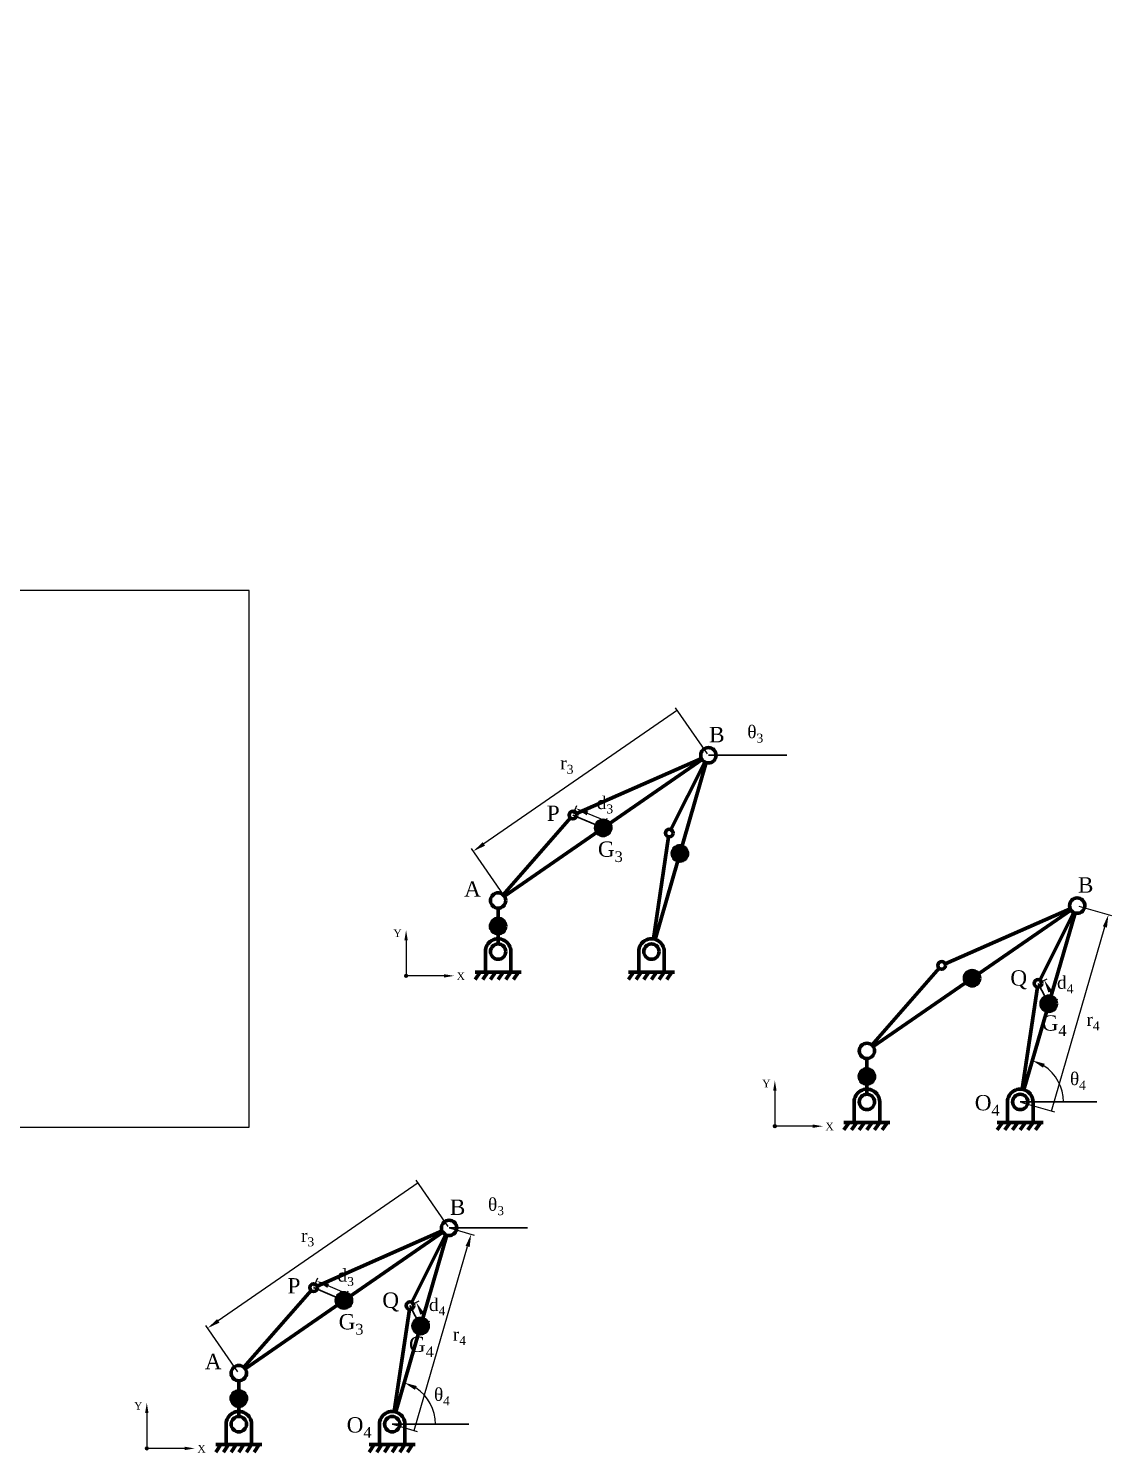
# Model space of a CAD drawing. Header units: millimetres. Extents: x -325 to 635, y -68 to 610.
# Drawn here: x 211 to 635, y 52 to 610 of the extents above; entities that cross this region are included whole.
import ezdxf
from ezdxf import colors
from ezdxf.entities.mleader import LeaderData, LeaderLine
from ezdxf.math import Vec2, Vec3

# ---------------------------------------------------------------- set-up
doc = ezdxf.new("R2010")
doc.units = ezdxf.units.MM
for name, color, linetype, lineweight in [('coordinate', 7, 'Continuous', 35), ('DIM', 7, 'Continuous', 30), ('PROFILE', 5, 'Continuous', 80), ('PROFILE_Black', 250, 'Continuous', 70)]:
    doc.layers.add(name, color=color, linetype=linetype, lineweight=lineweight)
doc.layers.add('frame', color=18, linetype='Continuous', plot=False)
doc.styles.get("Standard").update_dxf_attribs({"font": 'arial.ttf'})
doc.dimstyles.new('標註角度', dxfattribs={"dimtxt": 2.5, "dimasz": 5, "dimexe": 1.25, "dimexo": 0.625, "dimtad": 1, "dimtxsty": 'Standard', "dimblk1": 'NONE', "dimsah": 1, "dimcen": 0, "dimadec": 0, "dimazin": 0, "dimtfac": 1, "dimtmove": 0, "dimatfit": 3, "dimfxl": 1, "dimarcsym": 0})

# ---------------------------------------------------------------- blocks, each defined once
blk = doc.blocks.new('*D77')
at = {"layer": 'Defpoints', "color": 0, "transparency": 16777216}
for p in [(376.05, 140.39), (369.17, 70.61), (353.78, 63.56), (353.78, 63.56), (383.78, 63.56)]:
    blk.add_point(p, dxfattribs=at)
at = {"layer": 'DIM', "color": 0, "lineweight": -2, "transparency": 16777216}
blk.add_arc((353.78, 63.56), 16.94, 0, 56.8524, dxfattribs=at)
at = {"layer": 'DIM', "color": 0, "transparency": 16777216}
blk.add_solid([(362.69, 76.98), (363.38, 78.49), (358.49, 79.82)], dxfattribs=at)
blk = doc.blocks.new('_None')
blk = doc.blocks.new('*D74')
at = {"layer": 'Defpoints', "color": 0, "transparency": 16777216}
for p in [(376.08, 140.39), (281.62, 101.16), (293.78, 83.56)]:
    blk.add_point(p, dxfattribs=at)
at = {"layer": 'DIM', "color": 0, "lineweight": -2, "transparency": 16777216}
for p, q in [((363.92, 157.99), (285.73, 104)), ((375.72, 140.91), (363.21, 159.02)), ((293.42, 84.07), (280.91, 102.19))]:
    blk.add_line(p, q, dxfattribs=at)
at = {"layer": 'DIM', "color": 0, "transparency": 16777216}
blk.add_solid([(285.26, 104.69), (286.21, 103.31), (281.62, 101.16)], dxfattribs=at)
blk = doc.blocks.new('*D72')
at = {"layer": 'Defpoints', "color": 0, "transparency": 16777216}
for p in [(376.05, 140.39), (384.68, 137.89), (353.78, 63.56)]:
    blk.add_point(p, dxfattribs=at)
at = {"layer": 'DIM', "color": 0, "lineweight": -2, "transparency": 16777216}
for p, q in [((376.65, 140.22), (385.88, 137.54)), ((362.41, 61.06), (383.29, 133.09)), ((354.38, 63.38), (363.61, 60.71))]:
    blk.add_line(p, q, dxfattribs=at)
at = {"layer": 'DIM', "color": 0, "transparency": 16777216}
blk.add_solid([(382.49, 133.32), (384.09, 132.86), (384.68, 137.89)], dxfattribs=at)
blk = doc.blocks.new('*D76')
at = {"layer": 'Defpoints', "color": 0, "transparency": 16777216}
for p in [(324.14, 119.62), (323.03, 116.99), (334.91, 111.98)]:
    blk.add_point(p, dxfattribs=at)
at = {"layer": 'DIM', "color": 0, "lineweight": -2, "transparency": 16777216}
for p, q in [((323.27, 117.56), (324.62, 120.77)), ((336.02, 114.61), (328.74, 117.68)), ((335.16, 112.55), (336.51, 115.76))]:
    blk.add_line(p, q, dxfattribs=at)
at = {"layer": 'DIM', "color": 0, "transparency": 16777216}
blk.add_solid([(329.07, 118.44), (328.42, 116.91), (324.14, 119.62)], dxfattribs=at)
blk = doc.blocks.new('*D75')
at = {"layer": 'Defpoints', "color": 0, "transparency": 16777216}
for p in [(360.73, 109.95), (363.17, 111.23), (364.91, 101.98)]:
    blk.add_point(p, dxfattribs=at)
at = {"layer": 'DIM', "color": 0, "lineweight": -2, "transparency": 16777216}
for p, q in [((361.29, 110.24), (364.28, 111.81)), ((367.35, 103.26), (365.5, 106.8)), ((365.47, 102.27), (368.46, 103.84))]:
    blk.add_line(p, q, dxfattribs=at)
at = {"layer": 'DIM', "color": 0, "transparency": 16777216}
blk.add_solid([(366.23, 107.18), (364.76, 106.41), (363.17, 111.23)], dxfattribs=at)
blk = doc.blocks.new('*D80')
at = {"layer": 'Defpoints', "color": 0, "transparency": 16777216}
for p in [(477.53, 325.35), (385.54, 287.82), (397.7, 270.22)]:
    blk.add_point(p, dxfattribs=at)
at = {"layer": 'DIM', "color": 0, "lineweight": -2, "transparency": 16777216}
for p, q in [((465.37, 342.95), (389.66, 290.66)), ((477.17, 325.86), (464.66, 343.98)), ((397.34, 270.73), (384.83, 288.85))]:
    blk.add_line(p, q, dxfattribs=at)
at = {"layer": 'DIM', "color": 0, "transparency": 16777216}
blk.add_solid([(389.18, 291.34), (390.13, 289.97), (385.54, 287.82)], dxfattribs=at)
blk = doc.blocks.new('*D81')
at = {"layer": 'Defpoints', "color": 0, "transparency": 16777216}
for p in [(424.48, 301.94), (425.59, 304.57), (436.37, 296.93)]:
    blk.add_point(p, dxfattribs=at)
at = {"layer": 'DIM', "color": 0, "lineweight": -2, "transparency": 16777216}
for p, q in [((424.72, 302.52), (426.08, 305.73)), ((437.48, 299.56), (430.2, 302.63)), ((436.61, 297.51), (437.96, 300.71))]:
    blk.add_line(p, q, dxfattribs=at)
at = {"layer": 'DIM', "color": 0, "transparency": 16777216}
blk.add_solid([(430.52, 303.4), (429.87, 301.86), (425.59, 304.57)], dxfattribs=at)
blk = doc.blocks.new('*D90')
at = {"layer": 'Defpoints', "color": 0, "transparency": 16777216}
for p in [(621.82, 266.5), (614.94, 196.72), (599.54, 189.67), (599.54, 189.67), (629.54, 189.67)]:
    blk.add_point(p, dxfattribs=at)
at = {"layer": 'DIM', "color": 0, "lineweight": -2, "transparency": 16777216}
blk.add_arc((599.54, 189.67), 16.94, 360, 56.8524, dxfattribs=at)
at = {"layer": 'DIM', "color": 0, "transparency": 16777216}
blk.add_solid([(608.45, 203.09), (609.15, 204.6), (604.26, 205.93)], dxfattribs=at)
blk = doc.blocks.new('*D89')
at = {"layer": 'Defpoints', "color": 0, "transparency": 16777216}
for p in [(621.82, 266.5), (634.05, 262.96), (599.54, 189.67)]:
    blk.add_point(p, dxfattribs=at)
at = {"layer": 'DIM', "color": 0, "lineweight": -2, "transparency": 16777216}
for p, q in [((622.42, 266.33), (635.25, 262.61)), ((611.77, 186.12), (632.66, 258.15)), ((600.14, 189.49), (612.97, 185.77))]:
    blk.add_line(p, q, dxfattribs=at)
at = {"layer": 'DIM', "color": 0, "transparency": 16777216}
blk.add_solid([(631.86, 258.39), (633.46, 257.92), (634.05, 262.96)], dxfattribs=at)
blk = doc.blocks.new('*D91')
at = {"layer": 'Defpoints', "color": 0, "transparency": 16777216}
for p in [(606.5, 236.05), (608.94, 237.33), (610.68, 228.08)]:
    blk.add_point(p, dxfattribs=at)
at = {"layer": 'DIM', "color": 0, "lineweight": -2, "transparency": 16777216}
for p, q in [((607.05, 236.35), (610.05, 237.91)), ((611.23, 228.38), (614.23, 229.94)), ((613.12, 229.36), (611.26, 232.91))]:
    blk.add_line(p, q, dxfattribs=at)
at = {"layer": 'DIM', "color": 0, "transparency": 16777216}
blk.add_solid([(612, 233.29), (610.52, 232.52), (608.94, 237.33)], dxfattribs=at)

msp = doc.modelspace()

# ---------------------------------------------------------------- hatches: boundary and pattern name
at = {"layer": 'DIM'}
h = msp.add_hatch(color=256, dxfattribs=at)
h.dxf.hatch_style = 1
h.paths.add_polyline_path([(358.725, 239.138, 0.0500625), (359.706, 238.947, 0.035754), (359.711, 239.018, 0.8853011)])
edge = h.paths.add_edge_path(flags=16)
edge.add_arc((359.211, 239.018), 0.5, 166.074, 169.63469)
edge.add_spline(control_points=[(358.719, 239.108), (358.732, 239.106), (358.893, 239.079), (359.201, 239.022), (359.514, 238.956), (359.68, 238.918), (359.7, 238.914)], knot_values=[50.4081225, 50.4081225, 50.4081225, 50.4081225, 50.4903337, 51.3879824, 52.2852751, 52.4081364, 52.4081364, 52.4081364, 52.4081364], degree=3, periodic=0)
edge.add_arc((360.17, 243.925), 5, 253.20968, 258.79213, ccw=False)
h.paths.add_polyline_path([(359.706, 238.947, -0.0500625), (358.725, 239.138, 0.0608385), (358.711, 239.018, 0.9309605)])
edge = h.paths.add_edge_path(flags=17)
edge.add_arc((359.211, 239.018), 0.5, 166.074, 169.63469)
edge.add_spline(control_points=[(358.719, 239.108), (358.732, 239.106), (358.893, 239.079), (359.201, 239.022), (359.514, 238.956), (359.68, 238.918), (359.7, 238.914)], knot_values=[50.4081225, 50.4081225, 50.4081225, 50.4081225, 50.4903337, 51.3879824, 52.2852751, 52.4081364, 52.4081364, 52.4081364, 52.4081364], degree=3, periodic=0)
edge.add_arc((360.17, 243.925), 5, 253.20968, 258.79212, ccw=False)
h = msp.add_hatch(color=256, dxfattribs=at)
h.dxf.hatch_style = 1
h.paths.add_polyline_path([(503.039, 180.293, 0.0500625), (504.019, 180.102, 0.035754), (504.025, 180.173, 0.8853011)])
edge = h.paths.add_edge_path(flags=16)
edge.add_arc((503.525, 180.173), 0.5, 166.074, 169.63469)
edge.add_spline(control_points=[(503.033, 180.263), (503.046, 180.261), (503.207, 180.234), (503.515, 180.177), (503.828, 180.111), (503.994, 180.073), (504.014, 180.069)], knot_values=[50.4081225, 50.4081225, 50.4081225, 50.4081225, 50.4903337, 51.3879824, 52.2852751, 52.4081364, 52.4081364, 52.4081364, 52.4081364], degree=3, periodic=0)
edge.add_arc((504.484, 185.08), 5, 253.20968, 258.79213, ccw=False)
h.paths.add_polyline_path([(504.019, 180.102, -0.0500625), (503.039, 180.293, 0.0608385), (503.025, 180.173, 0.9309605)])
edge = h.paths.add_edge_path(flags=17)
edge.add_arc((503.525, 180.173), 0.5, 166.074, 169.63469)
edge.add_spline(control_points=[(503.033, 180.263), (503.046, 180.261), (503.207, 180.234), (503.515, 180.177), (503.828, 180.111), (503.994, 180.073), (504.014, 180.069)], knot_values=[50.4081225, 50.4081225, 50.4081225, 50.4081225, 50.4903337, 51.3879824, 52.2852751, 52.4081364, 52.4081364, 52.4081364, 52.4081364], degree=3, periodic=0)
edge.add_arc((504.484, 185.08), 5, 253.20968, 258.79212, ccw=False)
h = msp.add_hatch(color=256, dxfattribs=at)
h.dxf.hatch_style = 1
h.paths.add_polyline_path([(257.273, 54.184, 0.0500625), (258.254, 53.993, 0.035754), (258.259, 54.064, 0.8853011)])
edge = h.paths.add_edge_path(flags=16)
edge.add_arc((257.759, 54.064), 0.5, 166.074, 169.63469)
edge.add_spline(control_points=[(257.267, 54.154), (257.28, 54.152), (257.441, 54.124), (257.749, 54.068), (258.062, 54.002), (258.228, 53.964), (258.248, 53.96)], knot_values=[50.4081225, 50.4081225, 50.4081225, 50.4081225, 50.4903337, 51.3879824, 52.2852751, 52.4081364, 52.4081364, 52.4081364, 52.4081364], degree=3, periodic=0)
edge.add_arc((258.718, 58.971), 5, 253.20968, 258.79213, ccw=False)
h.paths.add_polyline_path([(258.254, 53.993, -0.0500625), (257.273, 54.184, 0.0608385), (257.259, 54.064, 0.9309605)])
edge = h.paths.add_edge_path(flags=17)
edge.add_arc((257.759, 54.064), 0.5, 166.074, 169.63469)
edge.add_spline(control_points=[(257.267, 54.154), (257.28, 54.152), (257.441, 54.124), (257.749, 54.068), (258.062, 54.002), (258.228, 53.964), (258.248, 53.96)], knot_values=[50.4081225, 50.4081225, 50.4081225, 50.4081225, 50.4903337, 51.3879824, 52.2852751, 52.4081364, 52.4081364, 52.4081364, 52.4081364], degree=3, periodic=0)
edge.add_arc((258.718, 58.971), 5, 253.20968, 258.79212, ccw=False)
at = {"layer": 'PROFILE'}
h = msp.add_hatch(color=256, dxfattribs=at)
h.dxf.hatch_style = 1
h.paths.add_polyline_path([(433.366, 296.93, 1), (439.366, 296.93, 1)])
h = msp.add_hatch(color=9, dxfattribs=at)
h.dxf.hatch_style = 1
h.paths.add_polyline_path([(463.366, 286.93, 1), (469.366, 286.93, 1)])
h = msp.add_hatch(color=9, dxfattribs=at)
h.dxf.hatch_style = 1
h.paths.add_polyline_path([(392.227, 258.512, 1), (398.227, 258.512, 1)])
h = msp.add_hatch(color=9, dxfattribs=at)
h.dxf.hatch_style = 1
h.paths.add_polyline_path([(577.68, 238.085, 1), (583.68, 238.085, 1)])
h = msp.add_hatch(color=256, dxfattribs=at)
h.dxf.hatch_style = 1
h.paths.add_polyline_path([(607.68, 228.085, 1), (613.68, 228.085, 1)])
h = msp.add_hatch(color=9, dxfattribs=at)
h.dxf.hatch_style = 1
h.paths.add_polyline_path([(536.541, 199.667, 1), (542.541, 199.667, 1)])
h = msp.add_hatch(color=256, dxfattribs=at)
h.dxf.hatch_style = 1
h.paths.add_polyline_path([(331.914, 111.976, 1), (337.914, 111.976, 1)])
h = msp.add_hatch(color=256, dxfattribs=at)
h.dxf.hatch_style = 1
h.paths.add_polyline_path([(361.914, 101.976, 1), (367.914, 101.976, 1)])
h = msp.add_hatch(color=9, dxfattribs=at)
h.dxf.hatch_style = 1
h.paths.add_polyline_path([(290.775, 73.558, 1), (296.775, 73.558, 1)])

# ---------------------------------------------------------------- linework, layer by layer
at = {"layer": 'DIM'}
for p, q in [((477.506, 325.347), (508.243, 325.347)), ((436.366, 296.93), (424.48, 301.943)), ((606.5, 236.055), (610.68, 228.085)), ((599.541, 189.667), (629.541, 189.667)), ((376.054, 140.393), (406.791, 140.393)), ((334.914, 111.976), (323.028, 116.989)), ((360.734, 109.946), (364.914, 101.976)), ((353.775, 63.558), (383.775, 63.558))]:
    msp.add_line(p, q, dxfattribs=at)
for centre in [(359.211, 239.018), (503.525, 180.173), (257.759, 54.064)]:
    msp.add_circle(centre, 0.5, dxfattribs=at)
at = {"layer": 'frame'}
msp.add_lwpolyline([(297.854, 179.79), (297.854, 389.79), (0.854, 389.79), (0.854, 179.79)], close=True, dxfattribs=at)
at = {"layer": 'PROFILE'}
for p, q in [((475.037, 323.642), (397.696, 270.217)), ((474.761, 324.136), (425.853, 302.549)), ((423.493, 300.814), (397.203, 270.77)), ((600.934, 194.469), (620.984, 263.621)), ((607.174, 237.395), (620.471, 263.822)), ((600.283, 194.612), (606.277, 234.571)), ((373.585, 138.688), (296.244, 85.263)), ((373.309, 139.182), (324.401, 117.595)), ((355.168, 68.36), (375.218, 137.512)), ((361.408, 111.285), (374.705, 137.713)), ((322.041, 115.86), (295.751, 85.816)), ((354.517, 68.503), (360.511, 108.462))]:
    msp.add_line(p, q, dxfattribs=at)
at = {"layer": 'PROFILE', "color": 9}
for p, q in [((456.62, 253.314), (476.67, 322.466)), ((462.86, 296.24), (476.157, 322.667)), ((455.969, 253.457), (461.963, 293.416)), ((395.227, 251.512), (395.227, 265.512)), ((619.351, 264.797), (542.009, 211.372)), ((619.075, 265.291), (570.167, 243.704)), ((567.807, 241.969), (541.517, 211.925)), ((539.541, 192.667), (539.541, 206.667)), ((293.775, 66.558), (293.775, 80.558))]:
    msp.add_line(p, q, dxfattribs=at)
at = {"layer": 'PROFILE', "color": 5, "lineweight": 80}
for centre in [(436.366, 296.93), (610.68, 228.085), (334.914, 111.976), (364.914, 101.976)]:
    msp.add_circle(centre, 3, dxfattribs=at)
at = {"layer": 'PROFILE', "color": 9, "lineweight": 80}
for centre in [(466.366, 286.93), (395.227, 258.512), (580.68, 238.085), (539.541, 199.667), (293.775, 73.558)]:
    msp.add_circle(centre, 3, dxfattribs=at)
at = {"layer": 'PROFILE_Black', "color": 9}
for p, q in [((390.227, 248.512), (390.227, 240.512)), ((400.227, 248.512), (400.221, 240.512)), ((450.227, 248.512), (450.227, 240.512)), ((460.227, 248.512), (460.221, 240.512)), ((404.227, 240.512), (386.227, 240.512)), ((388.221, 240.512), (386.254, 237.55)), ((391.221, 240.512), (389.254, 237.55)), ((394.221, 240.512), (392.254, 237.55)), ((397.221, 240.512), (395.254, 237.55)), ((400.221, 240.512), (398.254, 237.55)), ((403.221, 240.512), (401.254, 237.55)), ((464.227, 240.512), (446.227, 240.512)), ((448.221, 240.512), (446.254, 237.55)), ((451.221, 240.512), (449.254, 237.55)), ((454.221, 240.512), (452.254, 237.55)), ((457.221, 240.512), (455.254, 237.55)), ((460.221, 240.512), (458.254, 237.55)), ((463.221, 240.512), (461.254, 237.55)), ((534.541, 189.667), (534.541, 181.667)), ((544.541, 189.667), (544.535, 181.667)), ((548.541, 181.667), (530.541, 181.667)), ((532.535, 181.667), (530.568, 178.705)), ((535.535, 181.667), (533.568, 178.705)), ((538.535, 181.667), (536.568, 178.705)), ((541.535, 181.667), (539.568, 178.705)), ((544.535, 181.667), (542.568, 178.705)), ((547.535, 181.667), (545.568, 178.705)), ((288.775, 63.558), (288.775, 55.558)), ((298.775, 63.558), (298.769, 55.558)), ((302.775, 55.558), (284.775, 55.558)), ((286.769, 55.558), (284.802, 52.596)), ((289.769, 55.558), (287.802, 52.596)), ((292.769, 55.558), (290.802, 52.596)), ((295.769, 55.558), (293.802, 52.596)), ((298.769, 55.558), (296.802, 52.596)), ((301.769, 55.558), (299.802, 52.596))]:
    msp.add_line(p, q, dxfattribs=at)
at = {"layer": 'PROFILE_Black'}
for p, q in [((594.541, 189.667), (594.541, 181.667)), ((604.541, 189.667), (604.535, 181.667)), ((608.541, 181.667), (590.541, 181.667)), ((592.535, 181.667), (590.568, 178.705)), ((595.535, 181.667), (593.568, 178.705)), ((598.535, 181.667), (596.568, 178.705)), ((601.535, 181.667), (599.568, 178.705)), ((604.535, 181.667), (602.568, 178.705)), ((607.535, 181.667), (605.568, 178.705)), ((348.775, 63.558), (348.775, 55.558)), ((358.775, 63.558), (358.769, 55.558)), ((362.775, 55.558), (344.775, 55.558)), ((346.769, 55.558), (344.802, 52.596)), ((349.769, 55.558), (347.802, 52.596)), ((352.769, 55.558), (350.802, 52.596)), ((355.769, 55.558), (353.802, 52.596)), ((358.769, 55.558), (356.802, 52.596)), ((361.769, 55.558), (359.802, 52.596))]:
    msp.add_line(p, q, dxfattribs=at)
for centre, radius in [((477.506, 325.347), 3), ((424.48, 301.943), 1.5), ((395.227, 268.512), 3), ((621.82, 266.502), 3), ((606.5, 236.055), 1.5), ((599.541, 189.667), 3), ((376.054, 140.393), 3), ((323.028, 116.989), 1.5), ((360.734, 109.946), 1.5), ((293.775, 83.558), 3), ((353.775, 63.558), 3)]:
    msp.add_circle(centre, radius, dxfattribs=at)
at = {"layer": 'PROFILE_Black', "color": 9}
for centre, radius in [((462.186, 294.9), 1.5), ((395.227, 248.512), 3), ((455.227, 248.512), 3), ((568.794, 243.098), 1.5), ((539.541, 209.667), 3), ((539.541, 189.667), 3), ((293.775, 63.558), 3)]:
    msp.add_circle(centre, radius, dxfattribs=at)
for centre in [(395.227, 248.512), (455.227, 248.512), (539.541, 189.667), (293.775, 63.558)]:
    msp.add_arc(centre, 5, 359.91537, 180, dxfattribs=at)
at = {"layer": 'PROFILE_Black'}
for centre in [(599.541, 189.667), (353.775, 63.558)]:
    msp.add_arc(centre, 5, 359.91537, 180, dxfattribs=at)

# ---------------------------------------------------------------- texts
at = {"layer": 'DIM', "lineweight": 40, "attachment_point": 1}
for s, insert, char_height, width in [('\\A1;{\\fTimes New Roman|b0|i0|c0|p18;B}', (477.8, 336.441), 6, 51.01778), ('\\A1;{\\fTimes New Roman|b0|i0|c0|p18;θ\\H0.7x;\\S^ 3;}', (492.727, 337.021), 5, 24.49681), ('\\A1;{\\fTimes New Roman|b0|i0|c0|p18;r\\H0.7x;\\S^ 3;}', (419.562, 324.818), 5, 24.49681), ('\\A1;{\\fTimes New Roman|b0|i0|c0|p18;d\\H0.7x;\\S^ 3;}', (433.836, 309.291), 5, 24.49681), ('\\A1;{\\fTimes New Roman|b0|i0|c0|p18;P}', (414.283, 305.667), 6, 51.01778), ('\\A1;{\\fTimes New Roman|b0|i0|c0|p18;G\\H0.7x;\\S^ 3;}', (434.285, 291.614), 6, 51.01778), ('\\A1;{\\fTimes New Roman|b0|i0|c0|p18;A}', (381.933, 276.03), 6, 51.01778), ('\\A1;{\\fTimes New Roman|b0|i0|c0|p18;B}', (622.114, 277.596), 6, 51.01778), ('\\A1;{\\fTimes New Roman|b0|i0|c0|p18;Y}', (354.23, 257.243), 3, 25.50889), ('\\A1;{\\fTimes New Roman|b0|i0|c0|p18;X}', (378.985, 240.415), 3, 25.50889), ('\\A1;{\\fTimes New Roman|b0|i0|c0|p18;Q}', (595.682, 241.207), 6, 51.01778), ('\\A1;{\\fTimes New Roman|b0|i0|c0|p18;d\\H0.7x;\\S^ 4;}', (613.929, 238.943), 5, 24.49681), ('\\A1;{\\fTimes New Roman|b0|i0|c0|p18;G\\H0.7x;\\S^ 4;}', (607.935, 223.572), 6, 51.01778), ('\\A1;{\\fTimes New Roman|b0|i0|c0|p18;r\\H0.7x;\\S^ 4;}', (625.453, 224.422), 5, 24.49681), ('\\A1;{\\fTimes New Roman|b0|i0|c0|p18;Y}', (498.544, 198.398), 3, 25.50889), ('\\A1;{\\fTimes New Roman|b0|i0|c0|p18;O\\H0.7x;\\S^ 4;}', (581.748, 192.386), 6, 51.01778), ('\\A1;{\\fTimes New Roman|b0|i0|c0|p18;X}', (523.299, 181.57), 3, 25.50889), ('\\A1;{\\fTimes New Roman|b0|i0|c0|p18;B}', (376.348, 151.487), 6, 51.01778), ('\\A1;{\\fTimes New Roman|b0|i0|c0|p18;θ\\H0.7x;\\S^ 3;}', (391.275, 152.067), 5, 24.49681), ('\\A1;{\\fTimes New Roman|b0|i0|c0|p18;r\\H0.7x;\\S^ 3;}', (318.11, 139.864), 5, 24.49681), ('\\A1;{\\fTimes New Roman|b0|i0|c0|p18;d\\H0.7x;\\S^ 3;}', (332.384, 124.337), 5, 24.49681), ('\\A1;{\\fTimes New Roman|b0|i0|c0|p18;P}', (312.831, 120.713), 6, 51.01778), ('\\A1;{\\fTimes New Roman|b0|i0|c0|p18;Q}', (349.916, 115.097), 6, 51.01778), ('\\A1;{\\fTimes New Roman|b0|i0|c0|p18;d\\H0.7x;\\S^ 4;}', (368.163, 112.834), 5, 24.49681), ('\\A1;{\\fTimes New Roman|b0|i0|c0|p18;G\\H0.7x;\\S^ 3;}', (332.833, 106.66), 6, 51.01778), ('\\A1;{\\fTimes New Roman|b0|i0|c0|p18;G\\H0.7x;\\S^ 4;}', (360.349, 97.826), 6, 51.01778), ('\\A1;{\\fTimes New Roman|b0|i0|c0|p18;r\\H0.7x;\\S^ 4;}', (377.503, 101.222), 5, 24.49681), ('\\A1;{\\fTimes New Roman|b0|i0|c0|p18;A}', (280.481, 91.076), 6, 51.01778), ('\\A1;{\\fTimes New Roman|b0|i0|c0|p18;Y}', (252.778, 72.288), 3, 25.50889), ('\\A1;{\\fTimes New Roman|b0|i0|c0|p18;O\\H0.7x;\\S^ 4;}', (335.982, 66.277), 6, 51.01778), ('\\A1;{\\fTimes New Roman|b0|i0|c0|p18;X}', (277.533, 55.461), 3, 25.50889)]:
    msp.add_mtext(s, dxfattribs=dict(at, insert=insert, char_height=char_height, width=width))
at = {"layer": 'DIM', "lineweight": 40, "char_height": 5, "width": 24.49681, "attachment_point": 1, "rotation": 358.49251}
for insert in [(619.068, 201.308), (370.208, 77.745)]:
    msp.add_mtext('\\A1;{\\fTimes New Roman|b0|i0|c0|p18;θ\\H0.7x;\\S^ 4;}', dxfattribs=dict(at, insert=insert))

# ---------------------------------------------------------------- dimensions: what is measured, and where the dimension line sits
at = {"layer": 'DIM'}
for base, line1, line2, picture, middle in [((614.938, 196.72), ((599.541, 189.667), (621.82, 266.502)), ((599.541, 189.667), (629.541, 189.667)), '*D90', (212.07, 609.815)), ((369.172, 70.61), ((353.775, 63.558), (376.054, 140.393)), ((353.775, 63.558), (383.775, 63.558)), '*D77', (165.282, 337.573))]:
    dim = msp.add_angular_dim_2l(base=base, line1=line1, line2=line2, text=' ', dimstyle='標註角度', dxfattribs=at)
    dim.commit()
    dim.dimension.update_dxf_attribs({"geometry": picture, "text_midpoint": middle})
for base, p1, p2, angle, picture, middle in [((385.541, 287.818), (477.528, 325.347), (397.696, 270.217), 214.62801, '*D80', (427.452, 316.761)), ((425.59, 304.573), (436.366, 296.93), (424.48, 301.943), 157.13, '*D81', (433.782, 301.118)), ((634.051, 262.956), (599.541, 189.667), (621.82, 266.502), 73.8305, '*D89', (622.866, 224.379)), ((281.62, 101.159), (376.076, 140.393), (293.775, 83.558), 214.62824, '*D74', (324.828, 130.997)), ((384.684, 137.891), (353.775, 63.558), (376.054, 140.393), 73.8305, '*D72', (373.196, 98.27)), ((324.138, 119.619), (334.914, 111.976), (323.028, 116.989), 157.13, '*D76', (332.33, 116.164))]:
    dim = msp.add_linear_dim(base=base, p1=p1, p2=p2, angle=angle, text=' ', dimstyle='標註角度', dxfattribs=at)
    dim.commit()
    dim.dimension.update_dxf_attribs({"geometry": picture, "text_midpoint": middle, "dimtype": 161})
for p1, p2, picture, middle in [((610.68, 228.085), (606.5, 236.055), '*D91', (612.191, 231.135)), ((364.914, 101.976), (360.734, 109.946), '*D75', (366.425, 105.026))]:
    dim = msp.add_aligned_dim(p1=p1, p2=p2, distance=-2.754, text=' ', dimstyle='標註角度', dxfattribs=at)
    dim.commit()
    dim.dimension.update_dxf_attribs({"geometry": picture, "text_midpoint": middle})

# ---------------------------------------------------------------- leaders
at = {"layer": 'coordinate', "lineweight": 40}
ml = msp.add_multileader_mtext('Standard', dxfattribs=at)
ml.set_content('', color=256)
ml.set_leader_properties()
ml.build(insert=Vec2(0, 0))
ml.multileader.update_dxf_attribs({"has_dogleg": 0})
ctx = ml.context
ctx.base_point, ctx.char_height, ctx.landing_gap_size, ctx.plane_origin = Vec3(359.211, 239.018), 2, 1, Vec3(364.721, 245.255)
notes = []
notes.append((ctx, [(0, (1, 1, 0), (355.211, 239.018), (1, 0), 4, [(0, [(359.211, 256.931)], 0, [])])]))
ctx.mtext.insert, ctx.mtext.flow_direction = Vec3(360.211, 240.018), 5
ml = msp.add_multileader_mtext('Standard', dxfattribs=at)
ml.set_content('', color=256)
ml.set_leader_properties()
ml.build(insert=Vec2(0, 0))
ml.multileader.update_dxf_attribs({"has_dogleg": 0})
ctx = ml.context
ctx.base_point, ctx.char_height, ctx.landing_gap_size, ctx.plane_origin, ctx.plane_x_axis, ctx.plane_y_axis = Vec3(359.211, 239.018), 2, 1, Vec3(365.448, 233.508), Vec3(0, -1), Vec3(1, 0)
notes.append((ctx, [(0, (1, 1, 0), (359.211, 243.018), (0, -1), 4, [(0, [(378.013, 239.018)], 0, [])])]))
ctx.mtext.insert, ctx.mtext.text_direction, ctx.mtext.rotation, ctx.mtext.flow_direction = Vec3(360.211, 238.018), Vec3(0, -1), 4.712389, 5
ml = msp.add_multileader_mtext('Standard', dxfattribs=at)
ml.set_content('', color=256)
ml.set_leader_properties()
ml.build(insert=Vec2(0, 0))
ml.multileader.update_dxf_attribs({"has_dogleg": 0})
ctx = ml.context
ctx.base_point, ctx.char_height, ctx.landing_gap_size, ctx.plane_origin = Vec3(503.525, 180.173), 2, 1, Vec3(509.035, 186.41)
notes.append((ctx, [(0, (1, 1, 0), (499.525, 180.173), (1, 0), 4, [(0, [(503.525, 198.086)], 0, [])])]))
ctx.mtext.insert, ctx.mtext.flow_direction = Vec3(504.525, 181.173), 5
ml = msp.add_multileader_mtext('Standard', dxfattribs=at)
ml.set_content('', color=256)
ml.set_leader_properties()
ml.build(insert=Vec2(0, 0))
ml.multileader.update_dxf_attribs({"has_dogleg": 0})
ctx = ml.context
ctx.base_point, ctx.char_height, ctx.landing_gap_size, ctx.plane_origin, ctx.plane_x_axis, ctx.plane_y_axis = Vec3(503.525, 180.173), 2, 1, Vec3(509.762, 174.663), Vec3(0, -1), Vec3(1, 0)
notes.append((ctx, [(0, (1, 1, 0), (503.525, 184.173), (0, -1), 4, [(0, [(522.327, 180.173)], 0, [])])]))
ctx.mtext.insert, ctx.mtext.text_direction, ctx.mtext.rotation, ctx.mtext.flow_direction = Vec3(504.525, 179.173), Vec3(0, -1), 4.712389, 5
ml = msp.add_multileader_mtext('Standard', dxfattribs=at)
ml.set_content('', color=256)
ml.set_leader_properties()
ml.build(insert=Vec2(0, 0))
ml.multileader.update_dxf_attribs({"has_dogleg": 0})
ctx = ml.context
ctx.base_point, ctx.char_height, ctx.landing_gap_size, ctx.plane_origin = Vec3(257.759, 54.064), 2, 1, Vec3(263.269, 60.301)
notes.append((ctx, [(0, (1, 1, 0), (253.759, 54.064), (1, 0), 4, [(0, [(257.759, 71.977)], 0, [])])]))
ctx.mtext.insert, ctx.mtext.flow_direction = Vec3(258.759, 55.064), 5
ml = msp.add_multileader_mtext('Standard', dxfattribs=at)
ml.set_content('', color=256)
ml.set_leader_properties()
ml.build(insert=Vec2(0, 0))
ml.multileader.update_dxf_attribs({"has_dogleg": 0})
ctx = ml.context
ctx.base_point, ctx.char_height, ctx.landing_gap_size, ctx.plane_origin, ctx.plane_x_axis, ctx.plane_y_axis = Vec3(257.759, 54.064), 2, 1, Vec3(263.996, 48.554), Vec3(0, -1), Vec3(1, 0)
notes.append((ctx, [(0, (1, 1, 0), (257.759, 58.064), (0, -1), 4, [(0, [(276.561, 54.064)], 0, [])])]))
ctx.mtext.insert, ctx.mtext.text_direction, ctx.mtext.rotation, ctx.mtext.flow_direction = Vec3(258.759, 53.064), Vec3(0, -1), 4.712389, 5
for ctx, leaders in notes:
    for number, flags, end, landing, length, lines in leaders:
        leader = LeaderData()
        leader.index, (leader.has_last_leader_line, leader.has_dogleg_vector, leader.attachment_direction) = number, flags
        leader.last_leader_point, leader.dogleg_vector, leader.dogleg_length = Vec3(end), Vec3(landing), length
        for number, points, colour, breaks in lines:
            line = LeaderLine()
            line.index, line.vertices, line.color, line.breaks = number, Vec3.list(points), colors.encode_raw_color(colour), breaks
            leader.lines.append(line)
        ctx.leaders.append(leader)

doc.saveas('drawing.dxf')
